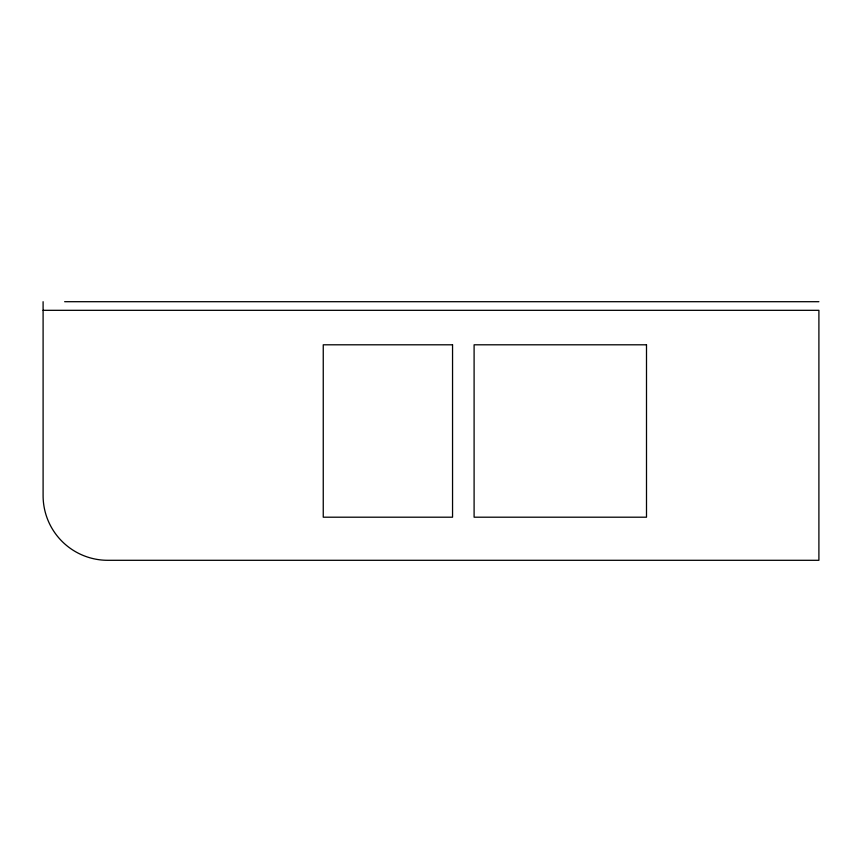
<?xml version="1.0" encoding="UTF-8"?>
<svg xmlns="http://www.w3.org/2000/svg" width="862" height="862" viewBox="0 0 862 862"><rect width="100%" height="100%" fill="white"/><g stroke="black" fill="none" stroke-linecap="round" stroke-linejoin="round"><path stroke-width="1.29" d="M64.65 301.7L818.9 301.7M43.1 310.32L818.9 310.32L818.9 560.3L107.75 560.3A64.65 64.65 0 0 1 43.1 495.65L43.1 301.7M452.55 344.8L323.25 344.8L323.25 517.2L452.55 517.2L452.55 344.8M646.5 344.8L474.1 344.8L474.1 517.2L646.5 517.2L646.5 344.8"/></g></svg>
